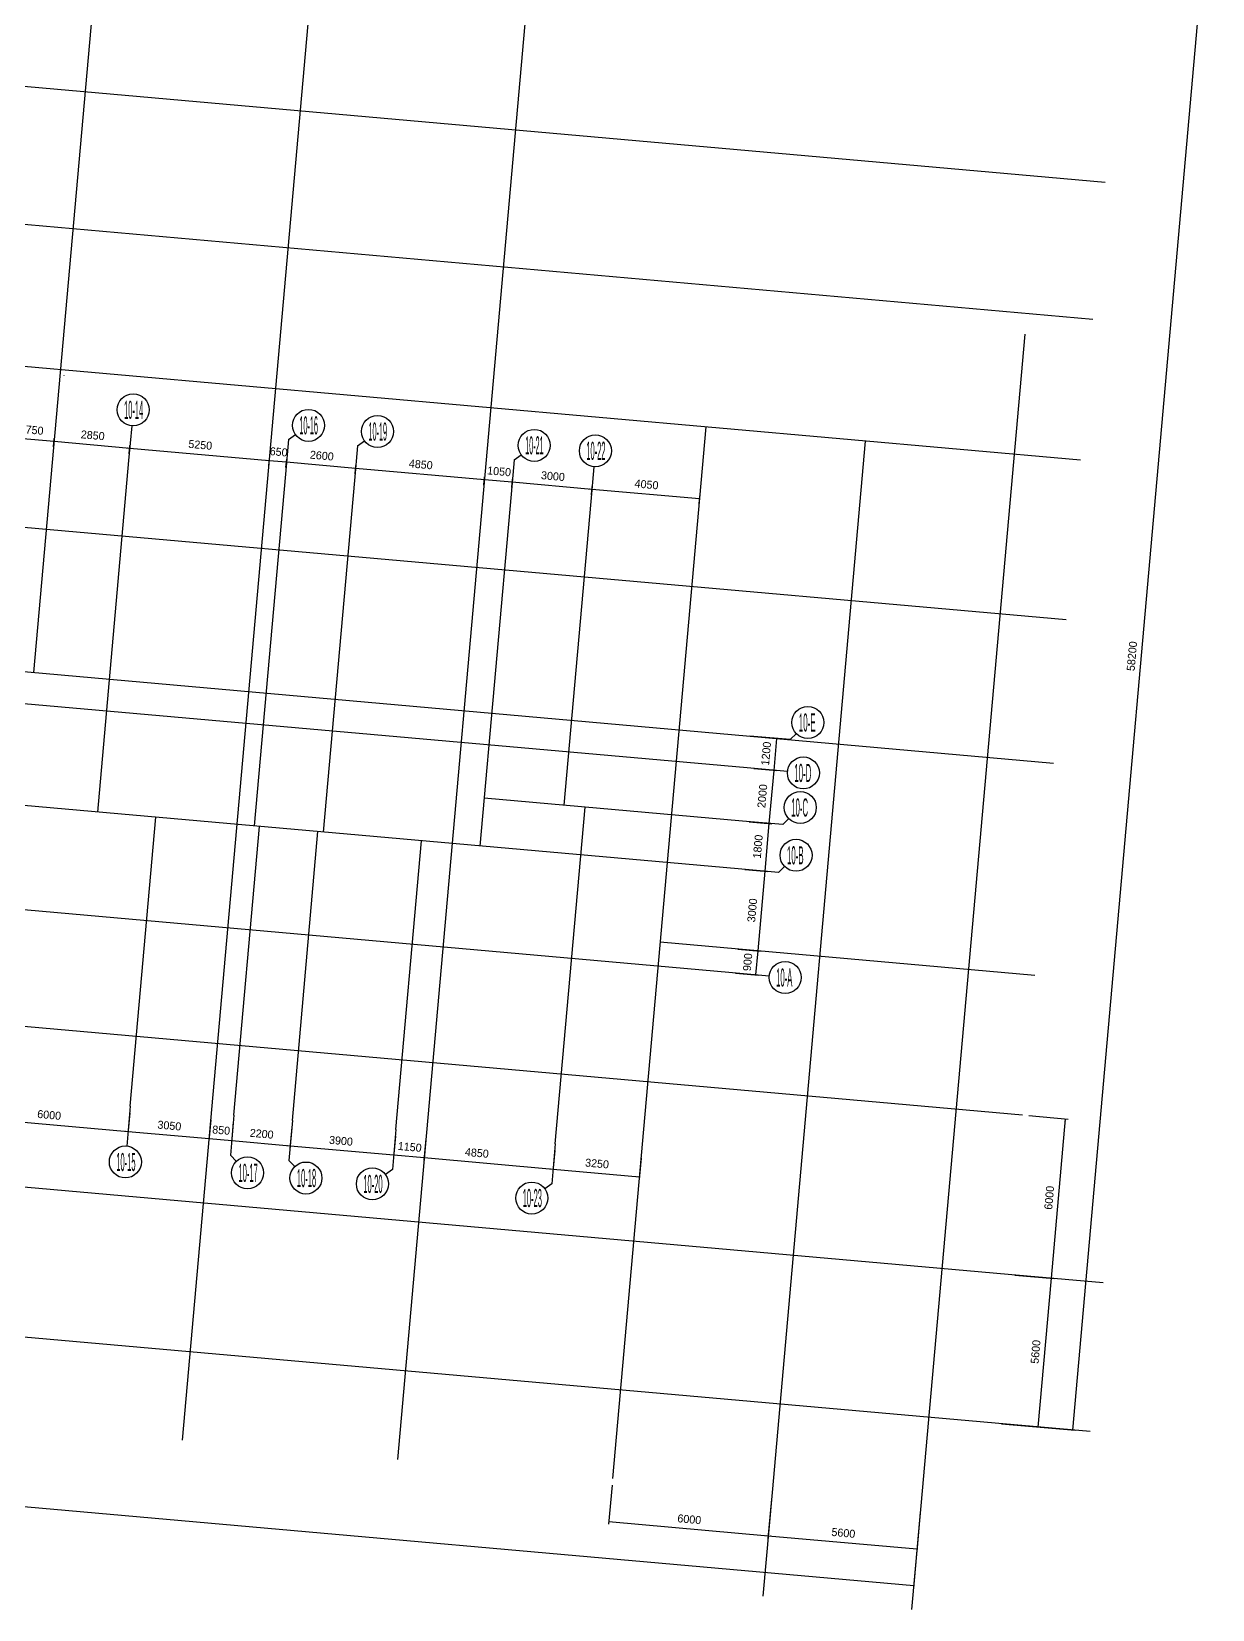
# Model space of a CAD drawing. Extents: x 471867 to 669967, y 35268 to 238913.
# Drawn here: x 625685 to 669967, y 35268 to 94429 of the extents above; entities that cross this region are included whole.
import ezdxf

# ---------------------------------------------------------------- set-up
doc = ezdxf.new("R2010")
doc.units = 0
doc.header["$LTSCALE"] = 100
doc.header["$MEASUREMENT"] = 0
for name, color, linetype in [('AXIS', 3, 'Continuous'), ('DOTE', 253, 'Continuous'), ('L-AXIS', 3, 'Continuous')]:
    doc.layers.add(name, color=color, linetype=linetype)
doc.styles.add('hztxt2', font='hztxt2')
doc.dimstyles.get("Standard").update_dxf_attribs({"dimtxt": 300, "dimasz": 100, "dimexe": 100, "dimexo": 250, "dimgap": 100, "dimtad": 0, "dimtoh": 1, "dimdec": 0, "dimdsep": 46, "dimcen": 0.09, "dimclrt": 7, "dimadec": 0, "dimazin": 0, "dimtfac": 1, "dimtdec": 4, "dimtofl": 0, "dimtmove": 0, "dimatfit": 3, "dimfxl": 1, "dimtolj": 1, "dimtzin": 0, "dimarcsym": 0})

# ---------------------------------------------------------------- blocks, each defined once
blk = doc.blocks.new('*D167')
at = {"layer": 'L-AXIS', "color": 0, "linetype": 'ByBlock', "lineweight": -2}
for p, q in [((493507, 53583), (493255, 50741)), ((493264, 50840), (658764, 36162)), ((659008, 38905), (658755, 36062))]:
    blk.add_line(p, q, dxfattribs=at)
for points in [[(493264, 50840), (493365, 50848), (493362, 50815)], [(658764, 36162), (658663, 36154), (658666, 36188)]]:
    blk.add_solid(points, dxfattribs=at)
at = {"layer": 'L-AXIS', "color": 7, "linetype": 'Continuous', "lineweight": -2, "insert": (576045, 43850), "char_height": 300, "width": 1101.67, "attachment_point": 5, "rotation": 354.93165, "style": 'hztxt2'}
blk.add_mtext('166150', dxfattribs=at)
blk = doc.blocks.new('*D391')
at = {"layer": 'L-AXIS', "color": 0, "linetype": 'ByBlock', "lineweight": -2}
for p, q in [((634578, 78137), (634606, 78450)), ((634597, 78350), (635244, 78293)), ((635225, 78080), (635253, 78393))]:
    blk.add_line(p, q, dxfattribs=at)
for points in [[(634597, 78350), (634698, 78358), (634695, 78325)], [(635244, 78293), (635143, 78285), (635146, 78318)]]:
    blk.add_solid(points, dxfattribs=at)
at = {"layer": 'L-AXIS', "color": 7, "linetype": 'Continuous', "lineweight": -2, "insert": (634952, 78670), "char_height": 300, "width": 556.67, "attachment_point": 5, "rotation": 354.93165, "style": 'hztxt2'}
blk.add_mtext('650', dxfattribs=at)
blk = doc.blocks.new('_AXISO')
blk.add_circle((0, 0), 0.5)
blk = doc.blocks.new('*D96')
at = {"layer": 'L-AXIS', "color": 0, "linetype": 'ByBlock', "lineweight": -2}
for p, q in [((629349, 78601), (629376, 78914)), ((629367, 78814), (634597, 78350)), ((634578, 78137), (634606, 78450))]:
    blk.add_line(p, q, dxfattribs=at)
for points in [[(629367, 78814), (629469, 78822), (629466, 78789)], [(634597, 78350), (634496, 78343), (634499, 78376)]]:
    blk.add_solid(points, dxfattribs=at)
at = {"layer": 'L-AXIS', "color": 7, "linetype": 'Continuous', "lineweight": -2, "insert": (632013, 78931), "char_height": 300, "width": 780, "attachment_point": 5, "rotation": 354.93165, "style": 'hztxt2'}
blk.add_mtext('5250', dxfattribs=at)
blk = doc.blocks.new('*D358')
at = {"layer": 'L-AXIS', "color": 0, "linetype": 'ByBlock', "lineweight": -2}
for p, q in [((633250, 53548), (633180, 52750)), ((635442, 53353), (635371, 52555)), ((633189, 52849), (635380, 52655))]:
    blk.add_line(p, q, dxfattribs=at)
for points in [[(633189, 52849), (633290, 52857), (633287, 52824)], [(635380, 52655), (635279, 52647), (635282, 52680)]]:
    blk.add_solid(points, dxfattribs=at)
at = {"layer": 'L-AXIS', "color": 7, "linetype": 'Continuous', "lineweight": -2, "insert": (634315, 53101), "char_height": 300, "width": 780, "attachment_point": 5, "rotation": 354.93165, "style": 'hztxt2'}
blk.add_mtext('2200', dxfattribs=at)
blk = doc.blocks.new('*D75')
at = {"layer": 'L-AXIS', "color": 0, "linetype": 'ByBlock', "lineweight": -2}
for p, q in [((623389, 54422), (623318, 53624)), ((629366, 53892), (629295, 53094)), ((623327, 53724), (629304, 53194))]:
    blk.add_line(p, q, dxfattribs=at)
for points in [[(623327, 53724), (623428, 53732), (623425, 53699)], [(629304, 53194), (629203, 53186), (629206, 53219)]]:
    blk.add_solid(points, dxfattribs=at)
at = {"layer": 'L-AXIS', "color": 7, "linetype": 'Continuous', "lineweight": -2, "insert": (626346, 53808), "char_height": 300, "width": 770, "attachment_point": 5, "rotation": 354.93165, "style": 'hztxt2'}
blk.add_mtext('6000', dxfattribs=at)
blk = doc.blocks.new('*D101')
at = {"layer": 'L-AXIS', "color": 0, "linetype": 'ByBlock', "lineweight": -2}
for p, q in [((629366, 53892), (629295, 53094)), ((632404, 53623), (632333, 52825)), ((629304, 53194), (632342, 52924))]:
    blk.add_line(p, q, dxfattribs=at)
for points in [[(629304, 53194), (629405, 53202), (629402, 53168)], [(632342, 52924), (632241, 52917), (632244, 52950)]]:
    blk.add_solid(points, dxfattribs=at)
at = {"layer": 'L-AXIS', "color": 7, "linetype": 'Continuous', "lineweight": -2, "insert": (630854, 53408), "char_height": 300, "width": 780, "attachment_point": 5, "rotation": 354.93165, "style": 'hztxt2'}
blk.add_mtext('3050', dxfattribs=at)
blk = doc.blocks.new('*D363')
at = {"layer": 'L-AXIS', "color": 0, "linetype": 'ByBlock', "lineweight": -2}
for p, q in [((632404, 53623), (632333, 52825)), ((633250, 53548), (633180, 52750)), ((632342, 52924), (633189, 52849))]:
    blk.add_line(p, q, dxfattribs=at)
for points in [[(632342, 52924), (632443, 52932), (632440, 52899)], [(633189, 52849), (633087, 52842), (633090, 52875)]]:
    blk.add_solid(points, dxfattribs=at)
at = {"layer": 'L-AXIS', "color": 7, "linetype": 'Continuous', "lineweight": -2, "insert": (632796, 53236), "char_height": 300, "width": 566.67, "attachment_point": 5, "rotation": 354.93165, "style": 'hztxt2'}
blk.add_mtext('850', dxfattribs=at)
blk = doc.blocks.new('*D420')
at = {"layer": 'L-AXIS', "color": 0, "linetype": 'ByBlock', "lineweight": -2}
for p, q in [((626510, 78853), (626537, 79166)), ((626529, 79066), (629367, 78814)), ((629349, 78601), (629376, 78914))]:
    blk.add_line(p, q, dxfattribs=at)
for points in [[(626529, 79066), (626630, 79074), (626627, 79041)], [(629367, 78814), (629266, 78806), (629269, 78840)]]:
    blk.add_solid(points, dxfattribs=at)
at = {"layer": 'L-AXIS', "color": 7, "linetype": 'Continuous', "lineweight": -2, "insert": (627979, 79289), "char_height": 300, "width": 780, "attachment_point": 5, "rotation": 354.93165, "style": 'hztxt2'}
blk.add_mtext('2850', dxfattribs=at)
blk = doc.blocks.new('*D302')
at = {"layer": 'L-AXIS', "color": 0, "linetype": 'ByBlock', "lineweight": -2}
for p, q in [((624767, 79008), (624794, 79320)), ((624785, 79221), (626529, 79066)), ((626510, 78853), (626537, 79166))]:
    blk.add_line(p, q, dxfattribs=at)
for points in [[(624785, 79221), (624887, 79228), (624884, 79195)], [(626529, 79066), (626428, 79058), (626430, 79091)]]:
    blk.add_solid(points, dxfattribs=at)
at = {"layer": 'L-AXIS', "color": 7, "linetype": 'Continuous', "lineweight": -2, "insert": (625688, 79492), "char_height": 300, "width": 690, "attachment_point": 5, "rotation": 354.93165, "style": 'hztxt2'}
blk.add_mtext('1750', dxfattribs=at)
blk = doc.blocks.new('*D426')
at = {"layer": 'L-AXIS', "color": 0, "linetype": 'ByBlock', "lineweight": -2}
for p, q in [((667205, 100201), (669967, 99956)), ((664726, 41993), (669868, 99965)), ((662063, 42229), (664825, 41984))]:
    blk.add_line(p, q, dxfattribs=at)
for points in [[(669868, 99965), (669875, 99864), (669842, 99867)], [(664726, 41993), (664718, 42094), (664751, 42091)]]:
    blk.add_solid(points, dxfattribs=at)
at = {"layer": 'L-AXIS', "color": 7, "linetype": 'Continuous', "lineweight": -2, "insert": (666948, 71010), "char_height": 300, "width": 993.33, "attachment_point": 5, "rotation": 84.93165, "style": 'hztxt2'}
blk.add_mtext('58200', dxfattribs=at)
blk = doc.blocks.new('*D202')
at = {"layer": 'L-AXIS', "color": 0, "linetype": 'ByBlock', "lineweight": -2}
for p, q in [((647453, 39929), (647323, 38464)), ((653429, 39399), (653300, 37934)), ((647332, 38564), (653308, 38034))]:
    blk.add_line(p, q, dxfattribs=at)
for points in [[(647332, 38564), (647433, 38572), (647430, 38539)], [(653308, 38034), (653207, 38026), (653210, 38059)]]:
    blk.add_solid(points, dxfattribs=at)
at = {"layer": 'L-AXIS', "color": 7, "linetype": 'Continuous', "lineweight": -2, "insert": (650351, 38648), "char_height": 300, "width": 770, "attachment_point": 5, "rotation": 354.93165, "style": 'hztxt2'}
blk.add_mtext('6000', dxfattribs=at)
blk = doc.blocks.new('*D292')
at = {"layer": 'L-AXIS', "color": 0, "linetype": 'ByBlock', "lineweight": -2}
for p, q in [((653429, 39399), (653300, 37934)), ((659008, 38905), (658878, 37440)), ((653308, 38034), (658886, 37539))]:
    blk.add_line(p, q, dxfattribs=at)
for points in [[(653308, 38034), (653409, 38042), (653406, 38008)], [(658886, 37539), (658785, 37531), (658788, 37565)]]:
    blk.add_solid(points, dxfattribs=at)
at = {"layer": 'L-AXIS', "color": 7, "linetype": 'Continuous', "lineweight": -2, "insert": (656128, 38135), "char_height": 300, "width": 775, "attachment_point": 5, "rotation": 354.93165, "style": 'hztxt2'}
blk.add_mtext('5600', dxfattribs=at)
blk = doc.blocks.new('*D137')
at = {"layer": 'L-AXIS', "color": 0, "linetype": 'ByBlock', "lineweight": -2}
for p, q in [((646681, 77064), (646708, 77377)), ((646699, 77277), (650734, 76919)), ((650715, 76706), (650742, 77019))]:
    blk.add_line(p, q, dxfattribs=at)
for points in [[(646699, 77277), (646800, 77285), (646798, 77252)], [(650734, 76919), (650632, 76911), (650635, 76945)]]:
    blk.add_solid(points, dxfattribs=at)
at = {"layer": 'L-AXIS', "color": 7, "linetype": 'Continuous', "lineweight": -2, "insert": (648747, 77447), "char_height": 300, "width": 790, "attachment_point": 5, "rotation": 354.93165, "style": 'hztxt2'}
blk.add_mtext('4050', dxfattribs=at)
blk = doc.blocks.new('*D170')
at = {"layer": 'L-AXIS', "color": 0, "linetype": 'ByBlock', "lineweight": -2}
for p, q in [((652166, 60023), (653025, 59947)), ((652846, 59059), (652926, 59956)), ((652087, 59126), (652946, 59050))]:
    blk.add_line(p, q, dxfattribs=at)
for points in [[(652926, 59956), (652934, 59854), (652900, 59857)], [(652846, 59059), (652839, 59160), (652872, 59157)]]:
    blk.add_solid(points, dxfattribs=at)
at = {"layer": 'L-AXIS', "color": 7, "linetype": 'Continuous', "lineweight": -2, "insert": (652537, 59538), "char_height": 300, "width": 556.67, "attachment_point": 5, "rotation": 84.93165, "style": 'hztxt2'}
blk.add_mtext('900', dxfattribs=at)
blk = doc.blocks.new('*D18')
at = {"layer": 'L-AXIS', "color": 0, "linetype": 'ByBlock', "lineweight": -2}
for p, q in [((652431, 63011), (653291, 62935)), ((652926, 59956), (653191, 62944)), ((652166, 60023), (653025, 59947))]:
    blk.add_line(p, q, dxfattribs=at)
for points in [[(653191, 62944), (653199, 62843), (653165, 62846)], [(652926, 59956), (652918, 60057), (652951, 60054)]]:
    blk.add_solid(points, dxfattribs=at)
at = {"layer": 'L-AXIS', "color": 7, "linetype": 'Continuous', "lineweight": -2, "insert": (652710, 61481), "char_height": 300, "width": 780, "attachment_point": 5, "rotation": 84.93165, "style": 'hztxt2'}
blk.add_mtext('3000', dxfattribs=at)
blk = doc.blocks.new('*D418')
at = {"layer": 'L-AXIS', "color": 0, "linetype": 'ByBlock', "lineweight": -2}
for p, q in [((640472, 52907), (640401, 52109)), ((640410, 52209), (645241, 51780)), ((645303, 52479), (645232, 51681))]:
    blk.add_line(p, q, dxfattribs=at)
for points in [[(640410, 52209), (640511, 52217), (640508, 52183)], [(645241, 51780), (645140, 51773), (645143, 51806)]]:
    blk.add_solid(points, dxfattribs=at)
at = {"layer": 'L-AXIS', "color": 7, "linetype": 'Continuous', "lineweight": -2, "insert": (642384, 52385), "char_height": 300, "width": 790, "attachment_point": 5, "rotation": 354.93165, "style": 'hztxt2'}
blk.add_mtext('4850', dxfattribs=at)
blk = doc.blocks.new('*D272')
at = {"layer": 'L-AXIS', "color": 0, "linetype": 'ByBlock', "lineweight": -2}
for p, q in [((635442, 53353), (635371, 52555)), ((635380, 52655), (639265, 52310)), ((639327, 53009), (639256, 52211))]:
    blk.add_line(p, q, dxfattribs=at)
for points in [[(635380, 52655), (635481, 52663), (635478, 52630)], [(639265, 52310), (639164, 52303), (639167, 52336)]]:
    blk.add_solid(points, dxfattribs=at)
at = {"layer": 'L-AXIS', "color": 7, "linetype": 'Continuous', "lineweight": -2, "insert": (637288, 52837), "char_height": 300, "width": 775, "attachment_point": 5, "rotation": 354.93165, "style": 'hztxt2'}
blk.add_mtext('3900', dxfattribs=at)
blk = doc.blocks.new('*D300')
at = {"layer": 'L-AXIS', "color": 0, "linetype": 'ByBlock', "lineweight": -2}
for p, q in [((639327, 53009), (639256, 52211)), ((640472, 52907), (640401, 52109)), ((639265, 52310), (640410, 52209))]:
    blk.add_line(p, q, dxfattribs=at)
for points in [[(639265, 52310), (639366, 52318), (639363, 52285)], [(640410, 52209), (640309, 52201), (640312, 52234)]]:
    blk.add_solid(points, dxfattribs=at)
at = {"layer": 'L-AXIS', "color": 7, "linetype": 'Continuous', "lineweight": -2, "insert": (639868, 52608), "char_height": 300, "width": 685, "attachment_point": 5, "rotation": 354.93165, "style": 'hztxt2'}
blk.add_mtext('1150', dxfattribs=at)
blk = doc.blocks.new('*D129')
at = {"layer": 'L-AXIS', "color": 0, "linetype": 'ByBlock', "lineweight": -2}
for p, q in [((645303, 52479), (645232, 51681)), ((648540, 52192), (648470, 51394)), ((645241, 51780), (648479, 51493))]:
    blk.add_line(p, q, dxfattribs=at)
for points in [[(645241, 51780), (645342, 51788), (645339, 51755)], [(648479, 51493), (648377, 51486), (648380, 51519)]]:
    blk.add_solid(points, dxfattribs=at)
at = {"layer": 'L-AXIS', "color": 7, "linetype": 'Continuous', "lineweight": -2, "insert": (646891, 51985), "char_height": 300, "width": 780, "attachment_point": 5, "rotation": 354.93165, "style": 'hztxt2'}
blk.add_mtext('3250', dxfattribs=at)
blk = doc.blocks.new('*D195')
at = {"layer": 'L-AXIS', "color": 0, "linetype": 'ByBlock', "lineweight": -2}
for p, q in [((637815, 77850), (637843, 78163)), ((637834, 78063), (642665, 77635)), ((642646, 77422), (642674, 77734))]:
    blk.add_line(p, q, dxfattribs=at)
for points in [[(637834, 78063), (637935, 78071), (637932, 78038)], [(642665, 77635), (642564, 77627), (642567, 77660)]]:
    blk.add_solid(points, dxfattribs=at)
at = {"layer": 'L-AXIS', "color": 7, "linetype": 'Continuous', "lineweight": -2, "insert": (640281, 78198), "char_height": 300, "width": 790, "attachment_point": 5, "rotation": 354.93165, "style": 'hztxt2'}
blk.add_mtext('4850', dxfattribs=at)
blk = doc.blocks.new('*D79')
at = {"layer": 'L-AXIS', "color": 0, "linetype": 'ByBlock', "lineweight": -2}
for p, q in [((635225, 78080), (635253, 78393)), ((635244, 78293), (637834, 78063)), ((637815, 77850), (637843, 78163))]:
    blk.add_line(p, q, dxfattribs=at)
for points in [[(635244, 78293), (635345, 78301), (635343, 78268)], [(637834, 78063), (637733, 78055), (637736, 78089)]]:
    blk.add_solid(points, dxfattribs=at)
at = {"layer": 'L-AXIS', "color": 7, "linetype": 'Continuous', "lineweight": -2, "insert": (636570, 78527), "char_height": 300, "width": 775, "attachment_point": 5, "rotation": 354.93165, "style": 'hztxt2'}
blk.add_mtext('2600', dxfattribs=at)
blk = doc.blocks.new('*D128')
at = {"layer": 'L-AXIS', "color": 0, "linetype": 'ByBlock', "lineweight": -2}
for p, q in [((643692, 77329), (643720, 77642)), ((643711, 77542), (646699, 77277)), ((646681, 77064), (646708, 77377))]:
    blk.add_line(p, q, dxfattribs=at)
for points in [[(643711, 77542), (643812, 77550), (643809, 77517)], [(646699, 77277), (646598, 77269), (646601, 77302)]]:
    blk.add_solid(points, dxfattribs=at)
at = {"layer": 'L-AXIS', "color": 7, "linetype": 'Continuous', "lineweight": -2, "insert": (645236, 77758), "char_height": 300, "width": 780, "attachment_point": 5, "rotation": 354.93165, "style": 'hztxt2'}
blk.add_mtext('3000', dxfattribs=at)
blk = doc.blocks.new('*D380')
at = {"layer": 'L-AXIS', "color": 0, "linetype": 'ByBlock', "lineweight": -2}
for p, q in [((642646, 77422), (642674, 77734)), ((642665, 77635), (643711, 77542)), ((643692, 77329), (643720, 77642))]:
    blk.add_line(p, q, dxfattribs=at)
for points in [[(642665, 77635), (642766, 77643), (642763, 77609)], [(643711, 77542), (643610, 77534), (643613, 77567)]]:
    blk.add_solid(points, dxfattribs=at)
at = {"layer": 'L-AXIS', "color": 7, "linetype": 'Continuous', "lineweight": -2, "insert": (643219, 77937), "char_height": 300, "width": 690, "attachment_point": 5, "rotation": 354.93165, "style": 'hztxt2'}
blk.add_mtext('1050', dxfattribs=at)
blk = doc.blocks.new('*D10')
at = {"layer": 'L-AXIS', "color": 0, "linetype": 'ByBlock', "lineweight": -2}
for p, q in [((663088, 53784), (664562, 53653)), ((663932, 47685), (664462, 53662)), ((662558, 47807), (664032, 47676))]:
    blk.add_line(p, q, dxfattribs=at)
for points in [[(664462, 53662), (664470, 53561), (664437, 53564)], [(663932, 47685), (663924, 47786), (663957, 47783)]]:
    blk.add_solid(points, dxfattribs=at)
at = {"layer": 'L-AXIS', "color": 7, "linetype": 'Continuous', "lineweight": -2, "insert": (663848, 50704), "char_height": 300, "width": 770, "attachment_point": 5, "rotation": 84.93165, "style": 'hztxt2'}
blk.add_mtext('6000', dxfattribs=at)
blk = doc.blocks.new('*D76')
at = {"layer": 'L-AXIS', "color": 0, "linetype": 'ByBlock', "lineweight": -2}
for p, q in [((662558, 47807), (664032, 47676)), ((663437, 42107), (663932, 47685)), ((662063, 42229), (663537, 42099))]:
    blk.add_line(p, q, dxfattribs=at)
for points in [[(663932, 47685), (663940, 47584), (663907, 47587)], [(663437, 42107), (663430, 42209), (663463, 42206)]]:
    blk.add_solid(points, dxfattribs=at)
at = {"layer": 'L-AXIS', "color": 7, "linetype": 'Continuous', "lineweight": -2, "insert": (663336, 44927), "char_height": 300, "width": 775, "attachment_point": 5, "rotation": 84.93165, "style": 'hztxt2'}
blk.add_mtext('5600', dxfattribs=at)
blk = doc.blocks.new('*D331')
at = {"layer": 'L-AXIS', "color": 0, "linetype": 'ByBlock', "lineweight": -2}
for p, q in [((652767, 66796), (653626, 66720)), ((653350, 64737), (653527, 66729)), ((652590, 64804), (653450, 64728))]:
    blk.add_line(p, q, dxfattribs=at)
for points in [[(653527, 66729), (653534, 66628), (653501, 66631)], [(653350, 64737), (653342, 64838), (653375, 64835)]]:
    blk.add_solid(points, dxfattribs=at)
at = {"layer": 'L-AXIS', "color": 7, "linetype": 'Continuous', "lineweight": -2, "insert": (653090, 65764), "char_height": 300, "width": 780, "attachment_point": 5, "rotation": 84.93165, "style": 'hztxt2'}
blk.add_mtext('2000', dxfattribs=at)
blk = doc.blocks.new('*D368')
at = {"layer": 'L-AXIS', "color": 0, "linetype": 'ByBlock', "lineweight": -2}
for p, q in [((652590, 64804), (653450, 64728)), ((653191, 62944), (653350, 64737)), ((652431, 63011), (653291, 62935))]:
    blk.add_line(p, q, dxfattribs=at)
for points in [[(653350, 64737), (653358, 64636), (653324, 64639)], [(653191, 62944), (653183, 63045), (653216, 63042)]]:
    blk.add_solid(points, dxfattribs=at)
at = {"layer": 'L-AXIS', "color": 7, "linetype": 'Continuous', "lineweight": -2, "insert": (652922, 63871), "char_height": 300, "width": 690, "attachment_point": 5, "rotation": 84.93165, "style": 'hztxt2'}
blk.add_mtext('1800', dxfattribs=at)
blk = doc.blocks.new('*D216')
at = {"layer": 'L-AXIS', "color": 0, "linetype": 'ByBlock', "lineweight": -2}
for p, q in [((652873, 67992), (653732, 67915)), ((653527, 66729), (653633, 67924)), ((652767, 66796), (653626, 66720))]:
    blk.add_line(p, q, dxfattribs=at)
for points in [[(653633, 67924), (653640, 67823), (653607, 67826)], [(653527, 66729), (653519, 66830), (653552, 66827)]]:
    blk.add_solid(points, dxfattribs=at)
at = {"layer": 'L-AXIS', "color": 7, "linetype": 'Continuous', "lineweight": -2, "insert": (653231, 67358), "char_height": 300, "width": 690, "attachment_point": 5, "rotation": 84.93165, "style": 'hztxt2'}
blk.add_mtext('1200', dxfattribs=at)

msp = doc.modelspace()

# ---------------------------------------------------------------- linework, layer by layer
at = {"layer": 'DOTE'}
for p, q in [((636774.3, 102900.4), (631338.3, 41609.5)), ((644842.6, 102184.8), (639406.7, 40893.9)), ((628220.1, 98137.5), (625759.7, 70396.4)), ((665939.9, 88768.5), (595366.9, 95027.7)), ((665484.9, 83638.6), (587740.1, 90533.9)), ((665016.7, 78359.4), (587271.8, 85254.6)), ((662925.6, 83081.3), (659029.6, 39153.6)), ((586343.3, 79313.4), (664486.6, 72382.8)), ((650971.8, 79605), (647475, 40178.3)), ((656948.3, 79075), (653451.5, 39648.3)), ((629326.5, 78352.3), (628156.8, 65164.1)), ((635203.4, 77831), (634033.7, 64642.9)), ((637793.2, 77601.3), (636623.6, 64413.2)), ((643670.2, 77080.1), (642500.5, 63892)), ((646658.4, 76815.1), (645647.8, 65419.9)), ((569231.6, 75409.9), (664009.5, 67003.9)), ((652518.1, 66818.4), (592525.8, 72139.2)), ((652182.4, 63033.3), (592190.1, 68354)), ((662839, 53805.8), (502916.7, 67989.4)), ((652341.4, 64826.2), (642659.5, 65684.9)), ((645325.3, 52727.8), (646444.7, 65349.2)), ((629387.8, 54141.3), (630348.2, 64969.8)), ((633272.6, 53796.8), (634233, 64625.2)), ((635464, 53602.4), (636424.4, 64430.9)), ((639348.7, 53257.9), (640309.1, 64086.3)), ((651837.9, 59148.5), (602113.1, 63558.7)), ((662308.9, 47829.2), (489036.8, 63196.9)), ((663302.8, 59035.2), (649257.9, 60280.9)), ((661814.2, 42251.1), (496111.9, 56947.4))]:
    msp.add_line(p, q, dxfattribs=at)
at = {"layer": 'L-AXIS', "color": 200}
msp.add_line((626898.6, 81539.5), (626898.5, 81539.3), dxfattribs=at)
at = {"layer": 'L-AXIS'}
for p, q in [((629441.5, 79649.5), (629326.5, 78352.3)), ((635318.5, 79128.3), (635580.5, 79315.4)), ((635318.5, 79128.3), (635203.4, 77831)), ((637908.3, 78898.6), (637793.2, 77601.3)), ((637908.3, 78898.6), (638170.3, 79085.7)), ((643785.2, 78377.4), (643670.2, 77080.1)), ((643785.2, 78377.4), (644047.2, 78564.5)), ((646773.5, 78112.4), (646658.4, 76815.1)), ((654134.6, 67879.8), (654364.9, 68104.7)), ((654134.6, 67879.8), (652624.1, 68013.7)), ((654028.6, 66684.4), (652518.1, 66818.4)), ((653851.9, 64692.3), (652341.4, 64826.2)), ((653851.9, 64692.3), (654082.2, 64917.2)), ((653692.9, 62899.3), (652182.4, 63033.3)), ((653692.9, 62899.3), (653923.2, 63124.3)), ((653348.4, 59014.6), (651837.9, 59148.5)), ((629387.8, 54141.3), (629254.9, 52642.6)), ((633272.6, 53796.8), (633139.7, 52298.1)), ((635464, 53602.4), (635331.1, 52103.7)), ((639348.7, 53257.9), (639215.8, 51759.2)), ((645325.3, 52727.8), (645192.3, 51229.1)), ((633139.7, 52298.1), (633364.6, 52067.8)), ((635331.1, 52103.7), (635556, 51873.4)), ((639215.8, 51759.2), (638953.8, 51572.1)), ((645192.3, 51229.1), (644930.3, 51042)), ((665874.3, 47513), (662308.9, 47829.2)), ((665379.6, 41934.9), (661814.2, 42251.1)), ((653451.5, 39648.3), (653106.9, 35762.6)), ((659029.6, 39153.6), (658685, 35267.9))]:
    msp.add_line(p, q, dxfattribs=at)

# ---------------------------------------------------------------- block references
at = {"layer": 'AXIS'}
ref = msp.add_blockref('_AXISO', (629494.5, 80247.2), dxfattribs=dict(at, xscale=1199.999999999997, yscale=1200, rotation=359.999645787379))
ref.add_attrib('A', '10-14', (629155.1, 79907.8), dxfattribs={"height": 678.82, "style": 'hztxt2', "width": 0.257426})
ref = msp.add_blockref('_AXISO', (636068.7, 79664.1), dxfattribs=dict(at, xscale=1199.999999999997, yscale=1200, rotation=359.999645787379))
ref.add_attrib('A', '10-16', (635729.3, 79324.7), dxfattribs={"height": 678.82, "style": 'hztxt2', "width": 0.262626})
ref = msp.add_blockref('_AXISO', (638658.6, 79434.4), dxfattribs=dict(at, xscale=1199.999999999997, yscale=1200, rotation=359.999645787379))
ref.add_attrib('A', '10-19', (638319.2, 79095), dxfattribs={"height": 678.82, "style": 'hztxt2', "width": 0.262626})
ref = msp.add_blockref('_AXISO', (644535.5, 78913.2), dxfattribs=dict(at, xscale=1199.999999999997, yscale=1200, rotation=359.999645787379))
ref.add_attrib('A', '10-21', (644196.1, 78573.8), dxfattribs={"height": 678.82, "style": 'hztxt2', "width": 0.273684})
ref = msp.add_blockref('_AXISO', (646826.5, 78710), dxfattribs=dict(at, xscale=1199.999999999997, yscale=1200, rotation=359.999645787379))
ref.add_attrib('A', '10-22', (646487.1, 78370.6), dxfattribs={"height": 678.82, "style": 'hztxt2', "width": 0.26})
ref = msp.add_blockref('_AXISO', (654794.1, 68524), dxfattribs=dict(at, xscale=1199.999999999997, yscale=1200, rotation=359.999645787379))
ref.add_attrib('A', '10-E', (654454.7, 68184.6), dxfattribs={"height": 678.82, "style": 'hztxt2', "width": 0.329114})
ref = msp.add_blockref('_AXISO', (654626.3, 66631.4), dxfattribs=dict(at, xscale=1199.999999999997, yscale=1200, rotation=359.999645787379))
ref.add_attrib('A', '10-D', (654286.9, 66292), dxfattribs={"height": 678.82, "style": 'hztxt2', "width": 0.325})
ref = msp.add_blockref('_AXISO', (654511.4, 65336.5), dxfattribs=dict(at, xscale=1199.999999999997, yscale=1200, rotation=359.999645787379))
ref.add_attrib('A', '10-C', (654172, 64997.1), dxfattribs={"height": 678.82, "style": 'hztxt2', "width": 0.320988})
ref = msp.add_blockref('_AXISO', (654352.4, 63543.6), dxfattribs=dict(at, xscale=1199.999999999997, yscale=1200, rotation=359.999645787379))
ref.add_attrib('A', '10-B', (654013, 63204.2), dxfattribs={"height": 678.82, "style": 'hztxt2', "width": 0.325})
ref = msp.add_blockref('_AXISO', (653946, 58961.5), dxfattribs=dict(at, xscale=1199.999999999997, yscale=1200, rotation=359.999645787379))
ref.add_attrib('A', '10-A', (653606.6, 58622.1), dxfattribs={"height": 678.82, "style": 'hztxt2', "width": 0.317073})
ref = msp.add_blockref('_AXISO', (629201.9, 52045), dxfattribs=dict(at, xscale=1199.999999999997, yscale=1200, rotation=359.999645787379))
ref.add_attrib('A', '10-15', (628862.5, 51705.6), dxfattribs={"height": 678.82, "style": 'hztxt2', "width": 0.26})
ref = msp.add_blockref('_AXISO', (633783.9, 51638.6), dxfattribs=dict(at, xscale=1199.999999999997, yscale=1200, rotation=359.999645787379))
ref.add_attrib('A', '10-17', (633444.5, 51299.2), dxfattribs={"height": 678.82, "style": 'hztxt2', "width": 0.26})
ref = msp.add_blockref('_AXISO', (635975.3, 51444.2), dxfattribs=dict(at, xscale=1199.999999999997, yscale=1200, rotation=359.999645787379))
ref.add_attrib('A', '10-18', (635635.9, 51104.8), dxfattribs={"height": 678.82, "style": 'hztxt2', "width": 0.26})
ref = msp.add_blockref('_AXISO', (638465.5, 51223.4), dxfattribs=dict(at, xscale=1199.999999999997, yscale=1200, rotation=359.999645787379))
ref.add_attrib('A', '10-20', (638126.1, 50884), dxfattribs={"height": 678.82, "style": 'hztxt2', "width": 0.26})
ref = msp.add_blockref('_AXISO', (644442.1, 50693.3), dxfattribs=dict(at, xscale=1199.999999999997, yscale=1200, rotation=359.999645787379))
ref.add_attrib('A', '10-23', (644102.7, 50353.9), dxfattribs={"height": 678.82, "style": 'hztxt2', "width": 0.26})

# ---------------------------------------------------------------- dimensions: what is measured, and where the dimension line sits
at = {"layer": 'L-AXIS'}
for base, p1, p2, angle, picture, middle in [((669867.5, 99965.3), (661814.2, 42251.1), (666955.8, 100223.5), 84.931646, '*D426', (666948.1, 71010)), ((626528.6, 79065.9), (624744.5, 78758.7), (626487.6, 78604.1), 354.931646, '*D302', (625687.9, 79491.9)), ((629367.4, 78814.2), (626487.6, 78604.1), (629326.5, 78352.3), 354.931646, '*D420', (627978.9, 79288.7)), ((634596.9, 78350.3), (629326.5, 78352.3), (634556, 77888.5), 354.931646, '*D96', (632013.1, 78930.9)), ((635244.4, 78292.9), (634556, 77888.5), (635203.4, 77831), 354.931646, '*D391', (634951.6, 78670.3)), ((637834.2, 78063.2), (635203.4, 77831), (637793.2, 77601.3), 354.931646, '*D79', (636570.2, 78526.7)), ((642665.2, 77634.8), (637793.2, 77601.3), (642624.3, 77172.9), 354.931646, '*D195', (640280.6, 78197.6)), ((643711.1, 77542), (642624.3, 77172.9), (643670.2, 77080.1), 354.931646, '*D380', (643219.1, 77937)), ((646699.4, 77277), (643670.2, 77080.1), (646658.4, 76815.1), 354.931646, '*D128', (645236.2, 77758.1)), ((650733.6, 76919.2), (646658.4, 76815.1), (650692.6, 76457.3), 354.931646, '*D137', (648747.4, 77446.7)), ((653632.6, 67924.3), (652518.1, 66818.4), (652624.1, 68013.7), 84.931646, '*D216', (653231, 67357.5)), ((653526.6, 66729), (652341.4, 64826.2), (652518.1, 66818.4), 84.931646, '*D331', (653089.6, 65763.8)), ((653349.9, 64736.8), (652182.4, 63033.3), (652341.4, 64826.2), 84.931646, '*D368', (652921.8, 63871.2)), ((653190.9, 62943.8), (651917.4, 60045), (652182.4, 63033.3), 84.931646, '*D18', (652709.7, 61480.6)), ((652925.9, 59955.6), (651837.9, 59148.5), (651917.4, 60045), 84.931646, '*D170', (652537.5, 59538.2)), ((629303.8, 53193.9), (623411.3, 54671.4), (629387.8, 54141.3), 354.931646, '*D75', (626346.4, 53807.6)), ((632341.9, 52924.5), (629387.8, 54141.3), (632425.9, 53871.9), 354.931646, '*D101', (630853.8, 53407.8)), ((633188.5, 52849.4), (632425.9, 53871.9), (633272.6, 53796.8), 354.931646, '*D363', (632796.1, 53235.5)), ((658764.3, 36162.1), (493529.3, 53831.9), (659029.6, 39153.6), 354.931646, '*D167', (576045.1, 43849.9)), ((635379.9, 52655), (633272.6, 53796.8), (635464, 53602.4), 354.931646, '*D358', (634315.2, 53100.8)), ((639264.7, 52310.5), (635464, 53602.4), (639348.7, 53257.9), 354.931646, '*D272', (637288.1, 52837.2)), ((640410.2, 52208.9), (639348.7, 53257.9), (640494.2, 53156.3), 354.931646, '*D300', (639868.4, 52608.3)), ((664462, 53661.8), (662308.9, 47829.2), (662839, 53805.8), 84.931646, '*D10', (663848.4, 50704.4)), ((645241.2, 51780.4), (640494.2, 53156.3), (645325.3, 52727.8), 354.931646, '*D418', (642383.7, 52385.2)), ((648478.5, 51493.3), (645325.3, 52727.8), (648562.6, 52440.7), 354.931646, '*D129', (646890.8, 51985.5)), ((663932, 47685.3), (661814.2, 42251.4), (662308.9, 47829.2), 84.931646, '*D76', (663336, 44927.3)), ((653308.4, 38033.9), (647475, 40178.3), (653451.5, 39648.3), 354.931646, '*D202', (650351, 38647.5)), ((658886.5, 37539.1), (653451.5, 39648.3), (659029.6, 39153.6), 354.931646, '*D292', (656128.3, 38135.1))]:
    dim = msp.add_linear_dim(base=base, p1=p1, p2=p2, angle=angle, dimstyle='Standard', dxfattribs=at)
    dim.commit()
    dim.dimension.update_dxf_attribs({"geometry": picture, "text_midpoint": middle})

doc.saveas('drawing.dxf')
